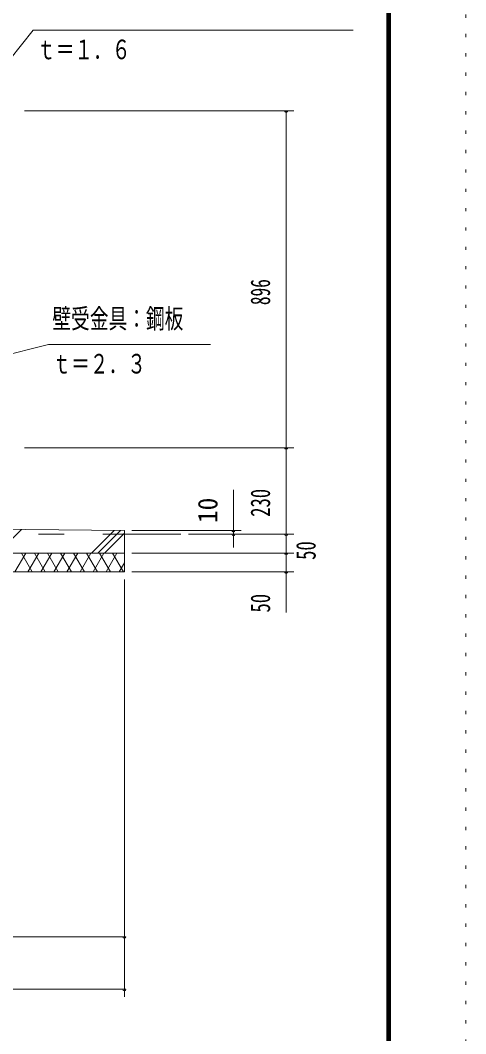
# Model space of a CAD drawing. Units: millimetres, scale not verified. Extents: x -37128 to 37128, y -29862 to 29862.
# Drawn here: x 32985 to 37128, y 11347 to 20780 of the extents above; entities that cross this region are included whole.
import ezdxf
from ezdxf.enums import TextEntityAlignment as Align

# ---------------------------------------------------------------- set-up
doc = ezdxf.new("R2010")
doc.units = ezdxf.units.MM
doc.header["$LTSCALE"] = 60
doc.linetypes.add('USER2', pattern=[10, 4, -6])
doc.linetypes.add('USER4', pattern=[3, 0.5, -2.5])
for name, color, linetype, lineweight in [('0-6_2-0BOLD', 7, 'Continuous', 18), ('0-7_2-1HIDDEN', 3, 'USER2', 18), ('0-A_2-5DIM', 3, 'Continuous', 18), ('0-B_2-6HATCH', 2, 'Continuous', 18), ('0-C_F-F', 6, 'Continuous', 18), ('0-D_F-E_J_ADD', 3, 'USER4', 18)]:
    doc.layers.add(name, color=color, linetype=linetype, lineweight=lineweight)
doc.styles.add('ＭＳ ゴシック', font='')
doc.styles.get('ＭＳ ゴシック').set_extended_font_data('MS Gothic')

msp = doc.modelspace()

# ---------------------------------------------------------------- linework, layer by layer
at = {"layer": '0-6_2-0BOLD'}
for p, q in [((33952.96, 15995.22), (34477.97, 15995.22)), ((33952.95, 15820.22), (30586.48, 15820.22)), ((33952.95, 15645.22), (31852.94, 15645.22))]:
    msp.add_line(p, q, dxfattribs=at)
msp.add_lwpolyline([(30586.49, 16063.88), (33952.94, 16030.22), (33952.94, 15645.22)], dxfattribs=at)
at = {"layer": '0-7_2-1HIDDEN'}
msp.add_line((19952.95, 15995.22), (33952.95, 15995.22), dxfattribs=at)
at = {"layer": '0-A_2-5DIM'}
for p, q in [((33105.2, 20687.64), (32449.73, 19870.51)), ((33105.2, 20687.64), (36080.2, 20687.64)), ((35527.97, 19936.22), (33025.46, 19936.22)), ((35471.97, 19936.22), (35443.97, 19936.22)), ((35457.97, 16800.22), (35457.97, 19936.22)), ((33248.38, 17762.3), (30264.95, 17008.55)), ((34753.39, 17762.3), (33248.38, 17762.3)), ((35527.97, 16800.22), (33025.46, 16800.22)), ((35471.97, 16800.22), (35443.97, 16800.22)), ((35457.97, 15995.22), (35457.97, 16800.22)), ((34967.97, 15873.46), (34967.97, 16408.22)), ((35457.97, 16373.22), (35457.97, 15267.22)), ((35037.97, 16030.22), (34022.95, 16030.22)), ((34547.97, 15995.22), (35527.97, 15995.22)), ((34981.97, 16030.22), (34953.97, 16030.22)), ((34981.97, 15995.22), (34953.97, 15995.22)), ((35471.97, 15995.22), (35443.97, 15995.22)), ((35527.97, 15820.22), (34022.95, 15820.22)), ((35471.97, 15820.22), (35443.97, 15820.22)), ((33952.94, 15575.22), (33952.94, 12180.22)), ((33952.95, 11690.22), (33952.95, 15575.22)), ((35527.97, 15645.22), (34022.95, 15645.22)), ((35471.97, 15645.22), (35443.97, 15645.22)), ((30452.95, 12250.22), (33952.94, 12250.22)), ((33966.94, 12250.22), (33938.94, 12250.22)), ((33966.95, 12250.22), (33938.95, 12250.22)), ((19952.95, 11760.22), (33952.95, 11760.22)), ((33966.95, 11760.22), (33938.95, 11760.22))]:
    msp.add_line(p, q, dxfattribs=at)
for centre in [(35457.97, 19936.22), (35457.97, 16800.22), (34967.97, 16030.22), (34967.97, 15995.22), (35457.97, 15995.22), (35457.97, 15820.22), (35457.97, 15645.22), (33952.94, 12250.22), (33952.95, 12250.22), (33952.95, 11760.22)]:
    msp.add_arc(centre, 14, 180, 0, dxfattribs=at)
at = {"layer": '0-B_2-6HATCH'}
for p, q in [((32777.05, 15820.22), (32996.61, 16039.78)), ((33648.21, 15820.22), (33859.14, 16031.15)), ((33917.95, 16030.57), (33707.6, 15820.22)), ((33952.94, 16006.16), (33767, 15820.22)), ((32934.3, 15645.22), (33035.34, 15820.22)), ((32994.93, 15820.22), (33095.96, 15645.22)), ((33055.55, 15645.22), (33156.58, 15820.22)), ((33116.17, 15820.22), (33217.21, 15645.22)), ((33176.79, 15645.22), (33277.83, 15820.22)), ((33237.41, 15820.22), (33338.45, 15645.22)), ((33298.03, 15645.22), (33399.07, 15820.22)), ((33358.66, 15820.22), (33459.69, 15645.22)), ((33419.28, 15645.22), (33520.31, 15820.22)), ((33479.9, 15820.22), (33580.94, 15645.22)), ((33540.52, 15645.22), (33641.56, 15820.22)), ((33702.18, 15645.22), (33601.14, 15820.22)), ((33762.8, 15820.22), (33661.77, 15645.22)), ((33722.39, 15820.22), (33823.42, 15645.22)), ((33783.01, 15645.22), (33884.05, 15820.22)), ((33843.63, 15820.22), (33944.67, 15645.22)), ((33904.25, 15645.22), (33952.94, 15729.55))]:
    msp.add_line(p, q, dxfattribs=at)
at = {"layer": '0-C_F-F', "color": 5}
for points in [[(36428.07, 1162.32), (36428.07, 29302.32), (-3751.93, 29302.32), (-3751.93, 1162.32)], [(36424.56, 1165.82), (-3748.43, 1165.82), (-3748.43, 29298.82), (36424.56, 29298.82)], [(36421.07, 1169.32), (36421.07, 29295.32), (-3744.93, 29295.32), (-3744.93, 1169.32)], [(36417.57, 1172.82), (36417.57, 29291.82), (-3741.43, 29291.82), (-3741.43, 1172.82)], [(36414.07, 1176.32), (36414.07, 29288.31), (-3737.93, 29288.31), (-3737.93, 1176.32)], [(36410.57, 1179.82), (36410.57, 29284.82), (-3734.43, 29284.82), (-3734.43, 1179.82)], [(36407.06, 1183.32), (-3730.93, 1183.32), (-3730.93, 29281.32), (36407.06, 29281.32)], [(36403.57, 1186.82), (-3727.43, 1186.82), (-3727.43, 29277.82), (36403.57, 29277.82)], [(36400.07, 1190.32), (36400.07, 29274.32), (-3723.93, 29274.32), (-3723.93, 1190.32)], [(36396.57, 1193.82), (-3720.43, 1193.82), (-3720.43, 29270.82), (36396.57, 29270.82)], [(36393.07, 1197.32), (36393.07, 29267.32), (-3716.93, 29267.32), (-3716.93, 1197.32)]]:
    msp.add_lwpolyline(points, close=True, dxfattribs=at)
at = {"layer": '0-D_F-E_J_ADD', "color": 5}
msp.add_lwpolyline([(37128.07, 462.32), (37128.07, 29862.32), (-4451.93, 29862.32), (-4451.93, 462.32)], close=True, dxfattribs=at)

# ---------------------------------------------------------------- texts
at = {"layer": '0-A_2-5DIM', "color": 7, "style": 'ＭＳ ゴシック', "width": 0.7}
for s, p in [('ｔ＝１．６', (33140.2, 20362.51)), ('壁受金具：鋼板', (33283.38, 17857.18)), ('ｔ＝２．３', (33283.38, 17437.18))]:
    msp.add_text(s, height=182.3, dxfattribs=at).set_placement(p, align=Align.BOTTOM_LEFT)
at = {"layer": '0-A_2-5DIM', "color": 7, "style": 'ＭＳ ゴシック'}
for s, width, p in [('896', 0.65, (35363.1, 18128.47)), ('10', 0.95, (34873.1, 16100.22)), ('230', 0.7, (35363.1, 16157.97)), ('50', 0.7, (35786.69, 15757.37)), ('50', 0.7, (35363.11, 15267.22))]:
    msp.add_text(s, height=182.3, rotation=90, dxfattribs=dict(at, width=width)).set_placement(p, align=Align.BOTTOM_LEFT)

doc.saveas('drawing.dxf')
